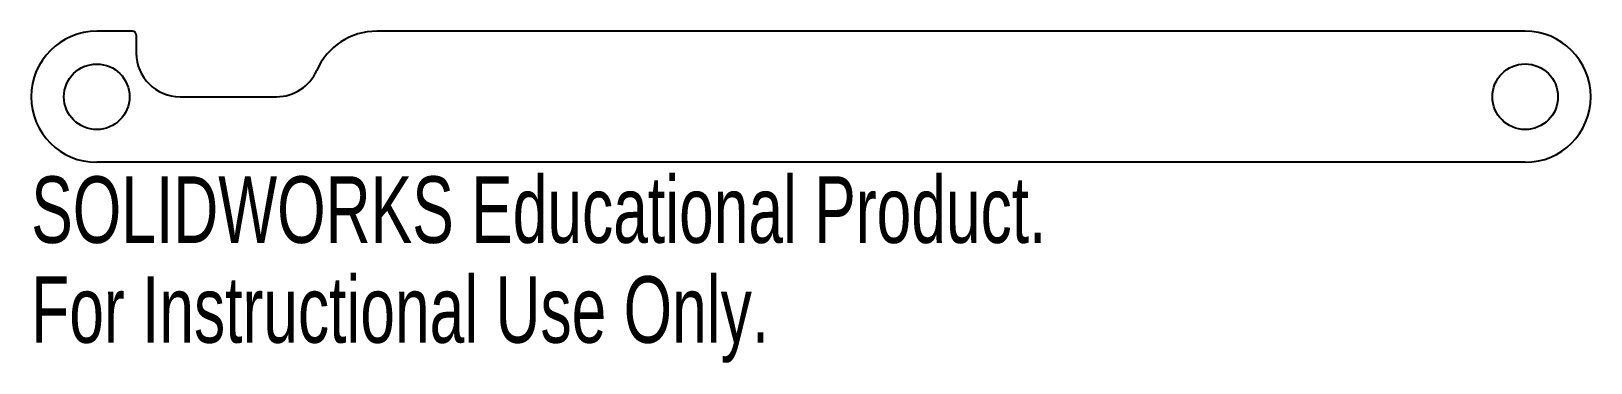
# Model space of a CAD drawing. Header units: inches. Extents: x -2.08 to 2.38, y -0.76 to 0.19.
import ezdxf

# ---------------------------------------------------------------- set-up
doc = ezdxf.new("R2010")
doc.units = ezdxf.units.IN
doc.header["$MEASUREMENT"] = 0
doc.styles.add('SLDTEXTSTYLE0', font='TXT', dxfattribs={"width": 0.7})

msp = doc.modelspace()

# ---------------------------------------------------------------- linework, layer by layer
at = {"color": 7, "linetype": 'Continuous'}
for p, q in [((-1.7918, 0.1872), (-1.8941, 0.1872)), ((2.1875, 0.1875), (-1.0938, 0.1875)), ((-1.7812, 0.1772), (-1.7812, 0.125)), ((-1.6562, 0), (-1.3802, 0)), ((2.1875, -0.1875), (-1.8941, -0.1875))]:
    msp.add_line(p, q, dxfattribs=at)
at = {"color": 7, "linetype": 'Continuous', "lineweight": 25}
for p, q in [((-1.7918, 0.1872), (-1.8941, 0.1872)), ((2.1875, 0.1875), (-1.0938, 0.1875)), ((-1.7812, 0.1772), (-1.7812, 0.125)), ((-1.6562, 0), (-1.3802, 0)), ((2.1875, -0.1875), (-1.8941, -0.1875))]:
    msp.add_line(p, q, dxfattribs=at)
for centre in [(-1.8941, -0.0001), (2.1875, 0)]:
    msp.add_circle(centre, 0.0937, dxfattribs=at)
at = {"color": 7, "linetype": 'Continuous'}
for centre, radius, start, end in [((-1.8941, -0.0001), 0.1874, 90, 270), ((-1.7913, 0.1772), 0.01, 0, 93.2296), ((-1.0938, 0), 0.1875, 90, 156.4218), ((2.1875, 0), 0.1875, 0, 90), ((-1.6562, 0.125), 0.125, 180, 270), ((-1.3802, 0.125), 0.125, 270, 336.4218), ((2.1875, 0), 0.1875, 270, 0)]:
    msp.add_arc(centre, radius, start, end, dxfattribs=at)
at = {"color": 7, "linetype": 'Continuous', "lineweight": 25}
for centre, radius, start, end in [((-1.8941, -0.0001), 0.1874, 90, 270), ((-1.7913, 0.1772), 0.01, 0, 93.2296), ((-1.0938, 0), 0.1875, 90, 156.4218), ((2.1875, 0), 0.1875, 270, 90), ((-1.6562, 0.125), 0.125, 180, 270), ((-1.3802, 0.125), 0.125, 270, 336.4218)]:
    msp.add_arc(centre, radius, start, end, dxfattribs=at)

# ---------------------------------------------------------------- texts
at = {"color": 7, "linetype": 'Continuous', "char_height": 0.1903, "attachment_point": 1, "style": 'SLDTEXTSTYLE0'}
for s, insert in [('SOLIDWORKS Educational Product.', (-2.0814, -0.2276)), ('For Instructional Use Only.', (-2.0814, -0.5131))]:
    msp.add_mtext(s, dxfattribs=dict(at, insert=insert))

doc.saveas('drawing.dxf')
